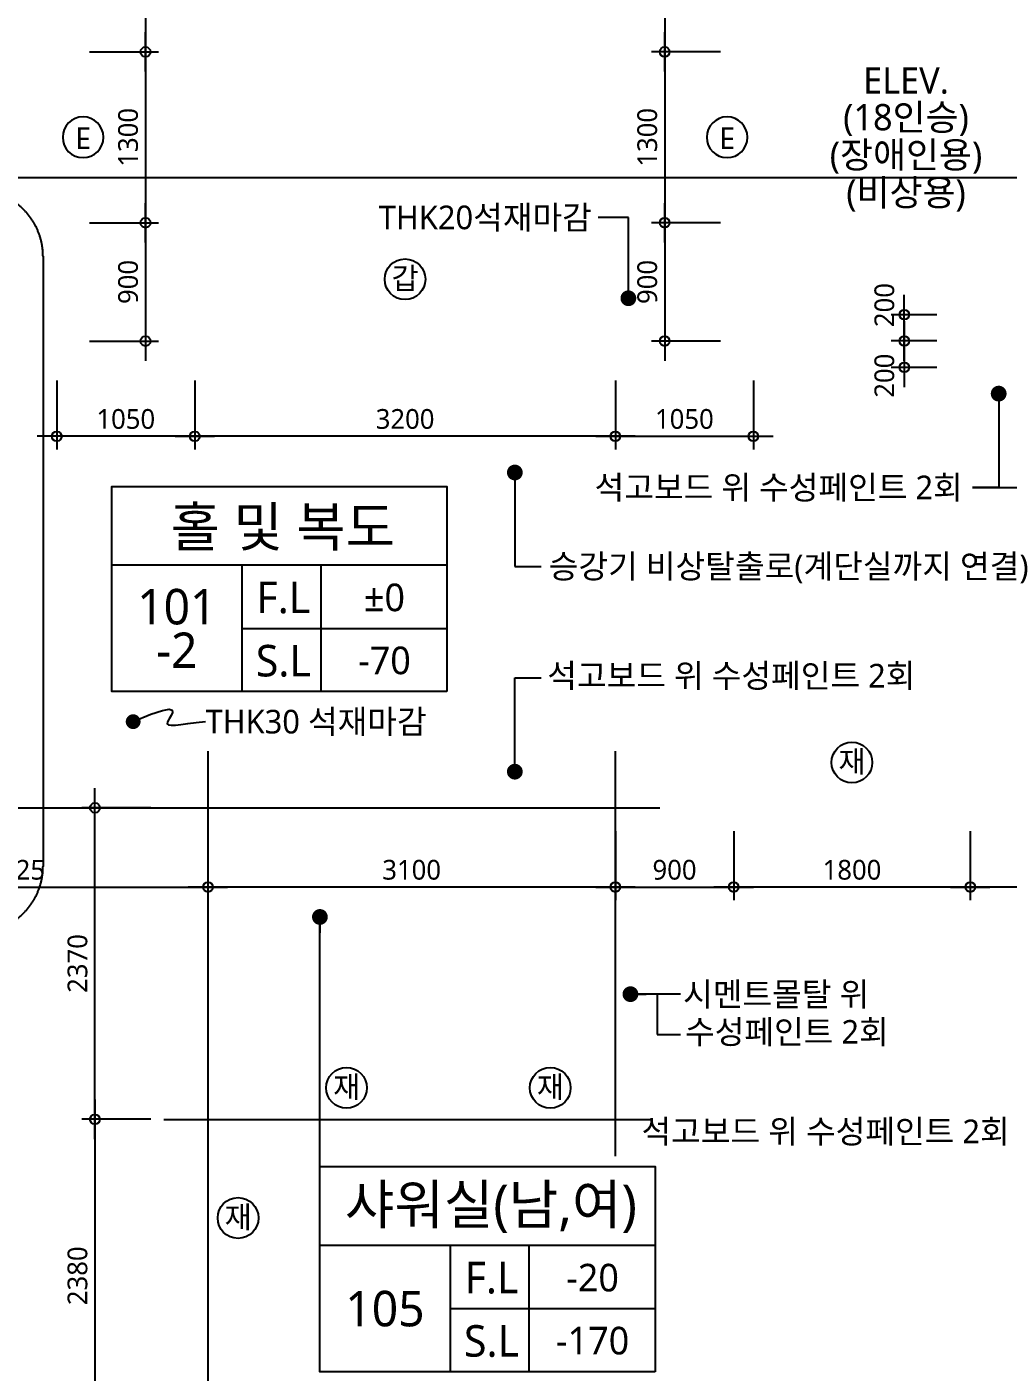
# Model space of a CAD drawing. Header units: millimetres. Extents: x -65167 to 413267, y -17142 to 66587.
# Drawn here: x 36661 to 44126, y 21495 to 31727 of the extents above; entities that cross this region are included whole.
import ezdxf
from ezdxf.enums import TextEntityAlignment as Align

# ---------------------------------------------------------------- set-up
doc = ezdxf.new("R2010")
doc.units = ezdxf.units.MM
doc.header["$LTSCALE"] = 75
doc.header["$MEASUREMENT"] = 0
doc.header["$PDSIZE"] = -10
doc.linetypes.add('CENTER', pattern=[2, 1.25, -0.25, 0.25, -0.25])
doc.linetypes.add('CENTER2', pattern=[1.125, 0.75, -0.125, 0.125, -0.125])
doc.layers.get('0').update_dxf_attribs({"linetype": 'CONTINUOUS'})
doc.layers.get('Defpoints').update_dxf_attribs({"color": 171, "linetype": 'CONTINUOUS'})
for name, color, linetype in [('CEN(ST)', 1, 'CENTER'), ('CG-BEAM', 3, 'CONTINUOUS'), ('LED', 7, 'CONTINUOUS'), ('NDIM', 7, 'CONTINUOUS'), ('TEXT(MIN)', 7, 'CONTINUOUS'), ('TEXT(NOTE小)', 1, 'CONTINUOUS'), ('TEXT(노트)', 7, 'CONTINUOUS'), ('TEXT(실명)', 3, 'CONTINUOUS'), ('TEXT-기입', 6, 'CONTINUOUS'), ('TITLE', 7, 'CONTINUOUS')]:
    doc.layers.add(name, color=color, linetype=linetype)
doc.styles.add('CGS', font='cgse', dxfattribs={"bigfont": 'cgs'})
doc.styles.add('나눔바른고딕', font='NanumBarunGothic.ttf')
doc.dimstyles.new('NDIM 1200', dxfattribs={"dimscale": 75, "dimtxt": 3, "dimasz": 1, "dimexe": 2, "dimexo": 2, "dimgap": 1, "dimtad": 1, "dimdec": 0, "dimdsep": 46, "dimtxsty": 'CGS', "dimblk": 'DOT0', "dimcen": 1, "dimdle": 8, "dimclrd": 256, "dimclre": 256, "dimclrt": 256, "dimadec": 0, "dimazin": 0, "dimtfac": 1, "dimtdec": 0, "dimtix": 1, "dimtmove": 2, "dimatfit": 3, "dimldrblk": 'DOT0', "dimfxl": 1, "dimtolj": 1, "dimtzin": 0, "dimlwd": -1, "dimlwe": -1, "dimarcsym": 0})

# ---------------------------------------------------------------- blocks, each defined once
blk = doc.blocks.new('A$C51E23882')
at = {"layer": 'TITLE'}
blk.add_lwpolyline([(8500, 0), (0, 0), (0, 5200), (8500, 5200)], close=True, dxfattribs=at)
for points in [[(8500, 3200), (0, 3200)], [(3300, 3200), (3300, 0)], [(5300, 3200), (5300, 0)], [(3300, 1600), (8500, 1600)]]:
    blk.add_lwpolyline(points, dxfattribs=at)
at = {"layer": 'TITLE', "style": '나눔바른고딕'}
for s, p in [('F.L', (4352, 2378)), ('S.L', (4352, 778))]:
    blk.add_text(s, height=800, dxfattribs=at).set_placement(p, align=Align.MIDDLE)
blk = doc.blocks.new('DOT0')
blk.add_line((-3, 0), (3, 0))
at = {"color": 6}
blk.add_circle((0, 0), 0.75, dxfattribs=at)
blk = doc.blocks.new('*D66')
at = {"layer": 'Defpoints', "color": 0, "ltscale": 0.4, "transparency": 16777216}
for p in [(42038, 25709), (43838, 25709), (42038, 25184)]:
    blk.add_point(p, dxfattribs=at)
at = {"layer": 'NDIM', "ltscale": 0.4, "transparency": 16777216}
for p, q in [((42038, 25609), (42038, 25084)), ((43838, 25609), (43838, 25084)), ((43788, 25184), (42088, 25184))]:
    blk.add_line(p, q, dxfattribs=at)
at = {"layer": 'NDIM', "ltscale": 0.4, "transparency": 16777216, "xscale": 50, "yscale": 50, "zscale": 50, "rotation": 180}
blk.add_blockref('DOT0', (42038, 25184), dxfattribs=at)
at = {"layer": 'NDIM', "ltscale": 0.4, "transparency": 16777216, "xscale": 50, "yscale": 50, "zscale": 50}
blk.add_blockref('DOT0', (43838, 25184), dxfattribs=at)
at = {"layer": 'NDIM', "ltscale": 0.4, "transparency": 16777216, "insert": (42938, 25315), "char_height": 150, "attachment_point": 5, "style": '나눔바른고딕'}
blk.add_mtext('\\A1;1800', dxfattribs=at)
blk = doc.blocks.new('*D67')
at = {"layer": 'Defpoints', "color": 0, "ltscale": 0.4, "transparency": 16777216}
for p in [(43838, 25709), (45338, 25709), (43838, 25184)]:
    blk.add_point(p, dxfattribs=at)
at = {"layer": 'NDIM', "ltscale": 0.4, "transparency": 16777216}
for p, q in [((43838, 25609), (43838, 25084)), ((45338, 25609), (45338, 25084)), ((45288, 25184), (43888, 25184))]:
    blk.add_line(p, q, dxfattribs=at)
at = {"layer": 'NDIM', "ltscale": 0.4, "transparency": 16777216, "xscale": 50, "yscale": 50, "zscale": 50, "rotation": 180}
blk.add_blockref('DOT0', (43838, 25184), dxfattribs=at)
at = {"layer": 'NDIM', "ltscale": 0.4, "transparency": 16777216, "xscale": 50, "yscale": 50, "zscale": 50}
blk.add_blockref('DOT0', (45338, 25184), dxfattribs=at)
at = {"layer": 'NDIM', "ltscale": 0.4, "transparency": 16777216, "insert": (44783, 25324), "char_height": 150, "attachment_point": 5, "style": '나눔바른고딕'}
blk.add_mtext('\\A1;1500', dxfattribs=at)
blk = doc.blocks.new('*D179')
at = {"layer": 'Defpoints', "color": 0, "ltscale": 0.4, "transparency": 16777216}
for p in [(37038, 33237), (37038, 31537), (37563, 31537)]:
    blk.add_point(p, dxfattribs=at)
at = {"layer": 'NDIM', "ltscale": 0.4, "transparency": 16777216}
for p, q in [((37138, 33237), (37663, 33237)), ((37563, 33187), (37563, 31587)), ((37138, 31537), (37663, 31537))]:
    blk.add_line(p, q, dxfattribs=at)
at = {"layer": 'NDIM', "ltscale": 0.4, "transparency": 16777216, "xscale": 50, "yscale": 50, "zscale": 50}
for p, rotation in [((37563, 33237), 90), ((37563, 31537), 270)]:
    blk.add_blockref('DOT0', p, dxfattribs=dict(at, rotation=rotation))
at = {"layer": 'NDIM', "ltscale": 0.4, "transparency": 16777216, "insert": (37431, 32387), "char_height": 150, "attachment_point": 5, "rotation": 90, "style": '나눔바른고딕'}
blk.add_mtext('\\A1;1700', dxfattribs=at)
blk = doc.blocks.new('*D180')
at = {"layer": 'Defpoints', "color": 0, "ltscale": 0.4, "transparency": 16777216}
for p in [(37038, 31537), (37038, 30237), (37563, 30237)]:
    blk.add_point(p, dxfattribs=at)
at = {"layer": 'NDIM', "ltscale": 0.4, "transparency": 16777216}
for p, q in [((37138, 31537), (37663, 31537)), ((37563, 31487), (37563, 30287)), ((37138, 30237), (37663, 30237))]:
    blk.add_line(p, q, dxfattribs=at)
at = {"layer": 'NDIM', "ltscale": 0.4, "transparency": 16777216, "xscale": 50, "yscale": 50, "zscale": 50}
for p, rotation in [((37563, 31537), 90), ((37563, 30237), 270)]:
    blk.add_blockref('DOT0', p, dxfattribs=dict(at, rotation=rotation))
at = {"layer": 'NDIM', "ltscale": 0.4, "transparency": 16777216, "insert": (37431, 30887), "char_height": 150, "attachment_point": 5, "rotation": 90, "style": '나눔바른고딕'}
blk.add_mtext('\\A1;1300', dxfattribs=at)
blk = doc.blocks.new('*D181')
at = {"layer": 'Defpoints', "color": 0, "ltscale": 0.4, "transparency": 16777216}
for p in [(37038, 30237), (37038, 29337), (37563, 29337)]:
    blk.add_point(p, dxfattribs=at)
at = {"layer": 'NDIM', "ltscale": 0.4, "transparency": 16777216}
for p, q in [((37138, 30237), (37663, 30237)), ((37563, 30187), (37563, 29387)), ((37138, 29337), (37663, 29337))]:
    blk.add_line(p, q, dxfattribs=at)
at = {"layer": 'NDIM', "ltscale": 0.4, "transparency": 16777216, "xscale": 50, "yscale": 50, "zscale": 50}
for p, rotation in [((37563, 30237), 90), ((37563, 29337), 270)]:
    blk.add_blockref('DOT0', p, dxfattribs=dict(at, rotation=rotation))
at = {"layer": 'NDIM', "ltscale": 0.4, "transparency": 16777216, "insert": (37431, 29787), "char_height": 150, "attachment_point": 5, "rotation": 90, "style": '나눔바른고딕'}
blk.add_mtext('\\A1;900', dxfattribs=at)
blk = doc.blocks.new('*D182')
at = {"layer": 'Defpoints', "color": 0, "ltscale": 0.4, "transparency": 16777216}
for p in [(36888, 29138), (37938, 29138), (36888, 28613)]:
    blk.add_point(p, dxfattribs=at)
at = {"layer": 'NDIM', "ltscale": 0.4, "transparency": 16777216}
for p, q in [((36888, 29038), (36888, 28513)), ((37938, 29038), (37938, 28513)), ((37888, 28613), (36938, 28613))]:
    blk.add_line(p, q, dxfattribs=at)
at = {"layer": 'NDIM', "ltscale": 0.4, "transparency": 16777216, "xscale": 50, "yscale": 50, "zscale": 50, "rotation": 180}
blk.add_blockref('DOT0', (36888, 28613), dxfattribs=at)
at = {"layer": 'NDIM', "ltscale": 0.4, "transparency": 16777216, "xscale": 50, "yscale": 50, "zscale": 50}
blk.add_blockref('DOT0', (37938, 28613), dxfattribs=at)
at = {"layer": 'NDIM', "ltscale": 0.4, "transparency": 16777216, "insert": (37413, 28744), "char_height": 150, "attachment_point": 5, "style": '나눔바른고딕'}
blk.add_mtext('\\A1;1050', dxfattribs=at)
blk = doc.blocks.new('*D183')
at = {"layer": 'Defpoints', "color": 0, "ltscale": 0.4, "transparency": 16777216}
for p in [(37938, 29138), (41138, 29138), (37938, 28613)]:
    blk.add_point(p, dxfattribs=at)
at = {"layer": 'NDIM', "ltscale": 0.4, "transparency": 16777216}
for p, q in [((37938, 29038), (37938, 28513)), ((41138, 29038), (41138, 28513)), ((41088, 28613), (37988, 28613))]:
    blk.add_line(p, q, dxfattribs=at)
at = {"layer": 'NDIM', "ltscale": 0.4, "transparency": 16777216, "xscale": 50, "yscale": 50, "zscale": 50, "rotation": 180}
blk.add_blockref('DOT0', (37938, 28613), dxfattribs=at)
at = {"layer": 'NDIM', "ltscale": 0.4, "transparency": 16777216, "xscale": 50, "yscale": 50, "zscale": 50}
blk.add_blockref('DOT0', (41138, 28613), dxfattribs=at)
at = {"layer": 'NDIM', "ltscale": 0.4, "transparency": 16777216, "insert": (39538, 28744), "char_height": 150, "attachment_point": 5, "style": '나눔바른고딕'}
blk.add_mtext('\\A1;3200', dxfattribs=at)
blk = doc.blocks.new('*D184')
at = {"layer": 'Defpoints', "color": 0, "ltscale": 0.4, "transparency": 16777216}
for p in [(41138, 29138), (42188, 29138), (42188, 28613)]:
    blk.add_point(p, dxfattribs=at)
at = {"layer": 'NDIM', "ltscale": 0.4, "transparency": 16777216}
for p, q in [((41138, 29038), (41138, 28513)), ((42188, 29038), (42188, 28513)), ((41188, 28613), (42138, 28613))]:
    blk.add_line(p, q, dxfattribs=at)
at = {"layer": 'NDIM', "ltscale": 0.4, "transparency": 16777216, "xscale": 50, "yscale": 50, "zscale": 50, "rotation": 180}
blk.add_blockref('DOT0', (41138, 28613), dxfattribs=at)
at = {"layer": 'NDIM', "ltscale": 0.4, "transparency": 16777216, "xscale": 50, "yscale": 50, "zscale": 50}
blk.add_blockref('DOT0', (42188, 28613), dxfattribs=at)
at = {"layer": 'NDIM', "ltscale": 0.4, "transparency": 16777216, "insert": (41663, 28744), "char_height": 150, "attachment_point": 5, "style": '나눔바른고딕'}
blk.add_mtext('\\A1;1050', dxfattribs=at)
blk = doc.blocks.new('E')
at = {"layer": 'TEXT(NOTE小)'}
blk.add_circle((287, -86), 155, dxfattribs=at)
at = {"layer": 'TEXT(NOTE小)', "style": '나눔바른고딕'}
blk.add_text('E', height=165, dxfattribs=at).set_placement((288, -79), align=Align.MIDDLE_CENTER)
blk = doc.blocks.new('*D195')
at = {"layer": 'Defpoints', "color": 0, "ltscale": 0.4, "transparency": 16777216}
for p in [(42038, 33237), (41513, 31537), (42038, 31537)]:
    blk.add_point(p, dxfattribs=at)
at = {"layer": 'NDIM', "ltscale": 0.4, "transparency": 16777216}
for p, q in [((41938, 33237), (41413, 33237)), ((41513, 33187), (41513, 31587)), ((41938, 31537), (41413, 31537))]:
    blk.add_line(p, q, dxfattribs=at)
at = {"layer": 'NDIM', "ltscale": 0.4, "transparency": 16777216, "xscale": 50, "yscale": 50, "zscale": 50}
for p, rotation in [((41513, 33237), 90), ((41513, 31537), 270)]:
    blk.add_blockref('DOT0', p, dxfattribs=dict(at, rotation=rotation))
at = {"layer": 'NDIM', "ltscale": 0.4, "transparency": 16777216, "insert": (41381, 32387), "char_height": 150, "attachment_point": 5, "rotation": 90, "style": '나눔바른고딕'}
blk.add_mtext('\\A1;1700', dxfattribs=at)
blk = doc.blocks.new('*D196')
at = {"layer": 'Defpoints', "color": 0, "ltscale": 0.4, "transparency": 16777216}
for p in [(42038, 31537), (41513, 30237), (42038, 30237)]:
    blk.add_point(p, dxfattribs=at)
at = {"layer": 'NDIM', "ltscale": 0.4, "transparency": 16777216}
for p, q in [((41938, 31537), (41413, 31537)), ((41513, 31487), (41513, 30287)), ((41938, 30237), (41413, 30237))]:
    blk.add_line(p, q, dxfattribs=at)
at = {"layer": 'NDIM', "ltscale": 0.4, "transparency": 16777216, "xscale": 50, "yscale": 50, "zscale": 50}
for p, rotation in [((41513, 31537), 90), ((41513, 30237), 270)]:
    blk.add_blockref('DOT0', p, dxfattribs=dict(at, rotation=rotation))
at = {"layer": 'NDIM', "ltscale": 0.4, "transparency": 16777216, "insert": (41381, 30887), "char_height": 150, "attachment_point": 5, "rotation": 90, "style": '나눔바른고딕'}
blk.add_mtext('\\A1;1300', dxfattribs=at)
blk = doc.blocks.new('*D197')
at = {"layer": 'Defpoints', "color": 0, "ltscale": 0.4, "transparency": 16777216}
for p in [(42038, 30237), (41513, 29337), (42038, 29337)]:
    blk.add_point(p, dxfattribs=at)
at = {"layer": 'NDIM', "ltscale": 0.4, "transparency": 16777216}
for p, q in [((41938, 30237), (41413, 30237)), ((41513, 30187), (41513, 29387)), ((41938, 29337), (41413, 29337))]:
    blk.add_line(p, q, dxfattribs=at)
at = {"layer": 'NDIM', "ltscale": 0.4, "transparency": 16777216, "xscale": 50, "yscale": 50, "zscale": 50}
for p, rotation in [((41513, 30237), 90), ((41513, 29337), 270)]:
    blk.add_blockref('DOT0', p, dxfattribs=dict(at, rotation=rotation))
at = {"layer": 'NDIM', "ltscale": 0.4, "transparency": 16777216, "insert": (41381, 29787), "char_height": 150, "attachment_point": 5, "rotation": 90, "style": '나눔바른고딕'}
blk.add_mtext('\\A1;900', dxfattribs=at)
blk = doc.blocks.new('갑종방화문표기')
at = {"layer": 'TEXT(NOTE小)'}
blk.add_circle((0, 0), 150, dxfattribs=at)
at = {"layer": 'TEXT(NOTE小)', "style": '나눔바른고딕'}
blk.add_text('갑', height=160.1, dxfattribs=at).set_placement((0.8, 7), align=Align.MIDDLE_CENTER)
blk = doc.blocks.new('*D452')
at = {"layer": 'Defpoints', "color": 0, "ltscale": 0.4, "transparency": 16777216}
for p in [(43336, 29538), (43683, 29538), (43683, 29338)]:
    blk.add_point(p, dxfattribs=at)
at = {"layer": 'NDIM', "ltscale": 0.4, "transparency": 16777216}
for p, q in [((43583, 29538), (43236, 29538)), ((43336, 29388), (43336, 29488)), ((43583, 29338), (43236, 29338))]:
    blk.add_line(p, q, dxfattribs=at)
at = {"layer": 'NDIM', "ltscale": 0.4, "transparency": 16777216, "xscale": 50, "yscale": 50, "zscale": 50}
for p, rotation in [((43336, 29538), 90), ((43336, 29338), 270)]:
    blk.add_blockref('DOT0', p, dxfattribs=dict(at, rotation=rotation))
at = {"layer": 'NDIM', "ltscale": 0.4, "transparency": 16777216, "insert": (43185, 29611), "char_height": 150, "attachment_point": 5, "rotation": 90, "style": '나눔바른고딕'}
blk.add_mtext('\\A1;200', dxfattribs=at)
blk = doc.blocks.new('*D453')
at = {"layer": 'Defpoints', "color": 0, "ltscale": 0.4, "transparency": 16777216}
for p in [(43683, 29338), (43336, 29137), (43683, 29137)]:
    blk.add_point(p, dxfattribs=at)
at = {"layer": 'NDIM', "ltscale": 0.4, "transparency": 16777216}
for p, q in [((43583, 29338), (43236, 29338)), ((43336, 29288), (43336, 29187)), ((43583, 29137), (43236, 29137))]:
    blk.add_line(p, q, dxfattribs=at)
at = {"layer": 'NDIM', "ltscale": 0.4, "transparency": 16777216, "xscale": 50, "yscale": 50, "zscale": 50}
for p, rotation in [((43336, 29338), 90), ((43336, 29137), 270)]:
    blk.add_blockref('DOT0', p, dxfattribs=dict(at, rotation=rotation))
at = {"layer": 'NDIM', "ltscale": 0.4, "transparency": 16777216, "insert": (43185, 29074), "char_height": 150, "attachment_point": 5, "rotation": 90, "style": '나눔바른고딕'}
blk.add_mtext('\\A1;200', dxfattribs=at)
blk = doc.blocks.new('*D468')
at = {"layer": 'Defpoints', "color": 0, "ltscale": 0.4, "transparency": 16777216}
for p in [(41138, 25709), (42038, 25709), (42038, 25184)]:
    blk.add_point(p, dxfattribs=at)
at = {"layer": 'NDIM', "ltscale": 0.4, "transparency": 16777216}
for p, q in [((41138, 25609), (41138, 25084)), ((42038, 25609), (42038, 25084)), ((41188, 25184), (41988, 25184))]:
    blk.add_line(p, q, dxfattribs=at)
at = {"layer": 'NDIM', "ltscale": 0.4, "transparency": 16777216, "xscale": 50, "yscale": 50, "zscale": 50, "rotation": 180}
blk.add_blockref('DOT0', (41138, 25184), dxfattribs=at)
at = {"layer": 'NDIM', "ltscale": 0.4, "transparency": 16777216, "xscale": 50, "yscale": 50, "zscale": 50}
blk.add_blockref('DOT0', (42038, 25184), dxfattribs=at)
at = {"layer": 'NDIM', "ltscale": 0.4, "transparency": 16777216, "insert": (41588, 25315), "char_height": 150, "attachment_point": 5, "style": '나눔바른고딕'}
blk.add_mtext('\\A1;900', dxfattribs=at)
blk = doc.blocks.new('_Dot')
at = {"color": 0, "linetype": 'ByBlock', "lineweight": -2}
blk.add_line((-0.5, 0), (-1, 0), dxfattribs=at)
at = {"color": 0, "linetype": 'ByBlock', "const_width": 0.5}
blk.add_lwpolyline([(-0.25, 0, 1), (0.25, 0, 1)], format="xyb", close=True, dxfattribs=at)
blk = doc.blocks.new('*D664')
at = {"layer": 'Defpoints', "color": 0, "ltscale": 0.4, "transparency": 16777216}
for p in [(37178, 25787), (37703, 25787), (37703, 23418)]:
    blk.add_point(p, dxfattribs=at)
at = {"layer": 'NDIM', "ltscale": 0.4, "transparency": 16777216}
for p, q in [((37603, 25787), (37078, 25787)), ((37178, 23468), (37178, 25737)), ((37603, 23418), (37078, 23418))]:
    blk.add_line(p, q, dxfattribs=at)
at = {"layer": 'NDIM', "ltscale": 0.4, "transparency": 16777216, "xscale": 50, "yscale": 50, "zscale": 50}
for p, rotation in [((37178, 25787), 90), ((37178, 23418), 270)]:
    blk.add_blockref('DOT0', p, dxfattribs=dict(at, rotation=rotation))
at = {"layer": 'NDIM', "ltscale": 0.4, "transparency": 16777216, "insert": (37046, 24603), "char_height": 150, "attachment_point": 5, "rotation": 90, "style": '나눔바른고딕'}
blk.add_mtext('\\A1;2370', dxfattribs=at)
blk = doc.blocks.new('*D665')
at = {"layer": 'Defpoints', "color": 0, "ltscale": 0.4, "transparency": 16777216}
for p in [(37703, 23418), (37178, 21038), (37703, 21038)]:
    blk.add_point(p, dxfattribs=at)
at = {"layer": 'NDIM', "ltscale": 0.4, "transparency": 16777216}
for p, q in [((37603, 23418), (37078, 23418)), ((37178, 23368), (37178, 21088)), ((37603, 21038), (37078, 21038))]:
    blk.add_line(p, q, dxfattribs=at)
at = {"layer": 'NDIM', "ltscale": 0.4, "transparency": 16777216, "xscale": 50, "yscale": 50, "zscale": 50}
for p, rotation in [((37178, 23418), 90), ((37178, 21038), 270)]:
    blk.add_blockref('DOT0', p, dxfattribs=dict(at, rotation=rotation))
at = {"layer": 'NDIM', "ltscale": 0.4, "transparency": 16777216, "insert": (37046, 22228), "char_height": 150, "attachment_point": 5, "rotation": 90, "style": '나눔바른고딕'}
blk.add_mtext('\\A1;2380', dxfattribs=at)
blk = doc.blocks.new('*D667')
at = {"layer": 'Defpoints', "color": 0, "ltscale": 0.4, "transparency": 16777216}
for p in [(38038, 25509), (41138, 25512), (38038, 25184)]:
    blk.add_point(p, dxfattribs=at)
at = {"layer": 'NDIM', "ltscale": 0.4, "transparency": 16777216}
for p, q in [((38038, 25409), (38038, 25084)), ((41138, 25412), (41138, 25084)), ((41088, 25184), (38088, 25184))]:
    blk.add_line(p, q, dxfattribs=at)
at = {"layer": 'NDIM', "ltscale": 0.4, "transparency": 16777216, "xscale": 50, "yscale": 50, "zscale": 50, "rotation": 180}
blk.add_blockref('DOT0', (38038, 25184), dxfattribs=at)
at = {"layer": 'NDIM', "ltscale": 0.4, "transparency": 16777216, "xscale": 50, "yscale": 50, "zscale": 50}
blk.add_blockref('DOT0', (41138, 25184), dxfattribs=at)
at = {"layer": 'NDIM', "ltscale": 0.4, "transparency": 16777216, "insert": (39588, 25315), "char_height": 150, "attachment_point": 5, "style": '나눔바른고딕'}
blk.add_mtext('\\A1;3100', dxfattribs=at)
blk = doc.blocks.new('*D668')
at = {"layer": 'Defpoints', "color": 0, "ltscale": 0.4, "transparency": 16777216}
for p in [(35113, 25511), (38038, 25509), (38038, 25184)]:
    blk.add_point(p, dxfattribs=at)
at = {"layer": 'NDIM', "ltscale": 0.4, "transparency": 16777216}
for p, q in [((35113, 25411), (35113, 25084)), ((38038, 25409), (38038, 25084)), ((35163, 25184), (37988, 25184))]:
    blk.add_line(p, q, dxfattribs=at)
at = {"layer": 'NDIM', "ltscale": 0.4, "transparency": 16777216, "xscale": 50, "yscale": 50, "zscale": 50, "rotation": 180}
blk.add_blockref('DOT0', (35113, 25184), dxfattribs=at)
at = {"layer": 'NDIM', "ltscale": 0.4, "transparency": 16777216, "xscale": 50, "yscale": 50, "zscale": 50}
blk.add_blockref('DOT0', (38038, 25184), dxfattribs=at)
at = {"layer": 'NDIM', "ltscale": 0.4, "transparency": 16777216, "insert": (36575, 25315), "char_height": 150, "attachment_point": 5, "style": '나눔바른고딕'}
blk.add_mtext('\\A1;2925', dxfattribs=at)
blk = doc.blocks.new('재료분리대표기')
at = {"layer": 'TEXT(NOTE小)'}
blk.add_circle((0, 0), 155, dxfattribs=at)
at = {"layer": 'TEXT(NOTE小)', "style": '나눔바른고딕'}
blk.add_text('재', height=165, dxfattribs=at).set_placement((1, 7), align=Align.MIDDLE_CENTER)

msp = doc.modelspace()

# ---------------------------------------------------------------- linework, layer by layer
at = {"ltscale": 10000}
for p, q in [((43854.3, 28223.9), (44937.5, 28223.9)), ((38889.9, 22930.7), (38889.9, 24957)), ((41632.2, 24369.7), (41252.5, 24369.7)), ((41455.6, 24369.7), (41455.6, 24062.9)), ((41455.6, 24062.9), (41632.9, 24062.9))]:
    msp.add_line(p, q, dxfattribs=at)
at = {"layer": 'CEN(ST)', "ltscale": 10000}
for p, q in [((38037.5, 26219), (38037.5, 19618.1)), ((41137.5, 26219), (41137.5, 23138.8)), ((31337.5, 25787.5), (41477.1, 25787.5)), ((37702.6, 23417.5), (41421.5, 23417.5))]:
    msp.add_line(p, q, dxfattribs=at)
at = {"layer": 'CG-BEAM', "linetype": 'CENTER2', "ltscale": 10000}
msp.add_lwpolyline([(30434.3, 29983, -0.4142136), (30934.3, 30483), (36283.1, 30483, -0.4142136), (36783.1, 29983), (36783.1, 25340.9, -0.4142136), (36283.1, 24840.9), (30934.3, 24840.9, -0.4142136), (30434.3, 25340.9)], format="xyb", close=True, dxfattribs=at)
at = {"layer": 'Defpoints'}
msp.add_line((47612.4, 30579.1), (32387.5, 30579.1), dxfattribs=at)
at = {"layer": 'LED'}
msp.add_lwpolyline([(37469.1, 26442.5), (37603, 26498.3), (37691.8, 26528.4), (37743.5, 26537.7), (37766.3, 26530.9), (37768.2, 26513), (37757.4, 26488.7), (37742.1, 26463), (37730.2, 26440.6), (37728.6, 26425.5), (37738.3, 26417.3), (37759.1, 26414.8), (37790.7, 26416.6), (37832.9, 26421.6), (37885.5, 26428.4), (37948, 26435.8), (38020.4, 26442.5)], dxfattribs=at)
at = {"layer": 'LED', "const_width": 56.2}
msp.add_lwpolyline([(37469.1, 26470.6, -1), (37469.1, 26414.3, -1)], format="xyb", close=True, dxfattribs=at)

# ---------------------------------------------------------------- block references
for name, p, xscale, yscale, zscale in [('갑종방화문표기', (39537.5, 29807.3), 1.030731055544951, 1.030731055544951, 1.030731055544951), ('A$C51E23882', (37306.3, 26672.3), 0.3, 0.3, 0.3), ('A$C51E23882', (38889.9, 21498.4), 0.3, 0.3, 0.3)]:
    msp.add_blockref(name, p, dxfattribs=dict(xscale=xscale, yscale=yscale, zscale=zscale))
at = {"layer": 'CEN(ST)', "xscale": -1, "rotation": 180}
for p in [(36800.8, 30801.3), (41700.8, 30801.3)]:
    msp.add_blockref('E', p, dxfattribs=at)
at = {"layer": 'NDIM', "ltscale": 10000, "xscale": -120, "yscale": 120, "zscale": 120, "rotation": 270}
msp.add_blockref('_Dot', (38889.9, 24957), dxfattribs=at)
at = {"layer": 'NDIM', "ltscale": 10000, "xscale": -120, "yscale": 120, "zscale": 120}
msp.add_blockref('_Dot', (41252.5, 24369.7), dxfattribs=at)
at = {"layer": 'TEXT(NOTE小)'}
for p in [(42937.5, 26132.1), (39092.5, 23657.1), (40642.5, 23657.1), (38267.1, 22667.5)]:
    msp.add_blockref('재료분리대표기', p, dxfattribs=at)

# ---------------------------------------------------------------- texts
at = {"layer": 'TEXT(MIN)', "style": '나눔바른고딕'}
for s, p in [('THK20석재마감', (40959.3, 30277.8)), ('석고보드 위 수성페인트 2회', (43781.1, 28223.9)), ('석고보드 위 수성페인트 2회', (43421, 26792.1)), ('시멘트몰탈 위 ', (43130.3, 24369.7)), ('수성페인트 2회', (43217.8, 24082.9)), ('석고보드 위 수성페인트 2회', (44138.2, 23326.2))]:
    msp.add_text(s, height=180, dxfattribs=at).set_placement(p, align=Align.MIDDLE_RIGHT)
for s, p in [('승강기 비상탈출로(계단실까지 연결)', (40631.2, 27623.9)), ('THK30 석재마감', (38020.4, 26442.5))]:
    msp.add_text(s, height=180, dxfattribs=at).set_placement(p, align=Align.MIDDLE_LEFT)
at = {"layer": 'TEXT(노트)', "style": '나눔바른고딕'}
for s, p in [('ELEV.', (43349.2, 31317.5)), ('(18인승)', (43349.2, 31030.8)), ('(장애인용)', (43349.2, 30744.2)), ('(비상용)', (43349.2, 30457.5))]:
    msp.add_text(s, height=200, dxfattribs=at).set_placement(p, align=Align.MIDDLE)
at = {"layer": 'TEXT(실명)', "style": '나눔바른고딕'}
for s, p in [('홀 및 복도', (38607.6, 27930.5)), ('샤워실(남,여)', (40191.2, 22756.7))]:
    msp.add_text(s, height=300, dxfattribs=at).set_placement(p, align=Align.MIDDLE)
at = {"layer": 'TEXT-기입', "style": '나눔바른고딕'}
for s, height, p in [('101', 270, (37801.3, 27317.3)), ('±0', 210, (39380.9, 27387.7)), ('-2', 270, (37801.3, 26987.3)), ('-70', 210, (39381.2, 26908.6)), ('-20', 210, (40964.5, 22213.9)), ('105', 270, (39384.9, 21978.4)), ('-170', 210, (40964.7, 21734.8))]:
    msp.add_text(s, height=height, dxfattribs=at).set_placement(p, align=Align.MIDDLE)

# ---------------------------------------------------------------- dimensions: what is measured, and where the dimension line sits
at = {"layer": 'NDIM', "ltscale": 0.4}
for base, p1, p2, angle, picture, middle in [((37562.5, 31537.5), (37037.5, 33237.5), (37037.5, 31537.5), 270, '*D179', (37431.1, 32387.5)), ((41512.5, 31537.5), (42037.5, 33237.5), (42037.5, 31537.5), 90, '*D195', (41381.1, 32387.5)), ((37562.5, 30237.5), (37037.5, 31537.5), (37037.5, 30237.5), 270, '*D180', (37430.9, 30887.5)), ((41512.5, 30237.5), (42037.5, 31537.5), (42037.5, 30237.5), 90, '*D196', (41380.9, 30887.5)), ((37562.5, 29337.5), (37037.5, 30237.5), (37037.5, 29337.5), 270, '*D181', (37430.9, 29787.5)), ((41512.5, 29337.5), (42037.5, 30237.5), (42037.5, 29337.5), 90, '*D197', (41380.9, 29787.5)), ((36887.5, 28612.5), (37937.5, 29137.5), (36887.5, 29137.5), 180, '*D182', (37412.5, 28743.9)), ((37937.5, 28612.5), (41137.5, 29137.5), (37937.5, 29137.5), 180, '*D183', (39537.5, 28744.1)), ((37177.6, 25787.5), (37702.6, 23417.5), (37702.6, 25787.5), 270, '*D664', (37046, 24602.5)), ((42037.5, 25183.9), (41137.5, 25708.9), (42037.5, 25708.9), 0, '*D468', (41587.5, 25315.4)), ((42037.5, 25183.9), (43837.5, 25708.9), (42037.5, 25708.9), 180, '*D66', (42937.5, 25315.3)), ((38037.5, 25183.9), (41137.5, 25511.6), (38037.5, 25509), 180, '*D667', (39587.5, 25315.4)), ((37177.6, 21037.5), (37702.6, 23417.5), (37702.6, 21037.5), 90, '*D665', (37046, 22227.5))]:
    dim = msp.add_linear_dim(base=base, p1=p1, p2=p2, angle=angle, dimstyle='NDIM 1200', override={"dimscale": 50, "dimtxsty": '나눔바른고딕'}, dxfattribs=at)
    dim.commit()
    dim.dimension.update_dxf_attribs({"geometry": picture, "text_midpoint": middle})
for base, p1, p2, angle, picture, middle in [((43335.9, 29537.5), (43683.3, 29337.5), (43683.3, 29537.5), 90, '*D452', (43185, 29611)), ((43335.9, 29137.5), (43683.3, 29337.5), (43683.3, 29137.5), 270, '*D453', (43185, 29074.3)), ((43837.5, 25183.9), (45337.5, 25708.9), (43837.5, 25708.9), 180, '*D67', (44783.4, 25324))]:
    dim = msp.add_linear_dim(base=base, p1=p1, p2=p2, angle=angle, dimstyle='NDIM 1200', override={"dimscale": 50, "dimtxsty": '나눔바른고딕'}, dxfattribs=at)
    dim.commit()
    dim.dimension.update_dxf_attribs({"geometry": picture, "text_midpoint": middle, "dimtype": 160})
for base, p1, p2, picture, middle in [((42187.5, 28612.5), (41137.5, 29137.5), (42187.5, 29137.5), '*D184', (41662.5, 28743.9)), ((38037.5, 25183.9), (35112.5, 25511.3), (38037.5, 25509), '*D668', (36575, 25315.1))]:
    dim = msp.add_linear_dim(base=base, p1=p1, p2=p2, dimstyle='NDIM 1200', override={"dimscale": 50, "dimtxsty": '나눔바른고딕'}, dxfattribs=at)
    dim.commit()
    dim.dimension.update_dxf_attribs({"geometry": picture, "text_midpoint": middle})

# ---------------------------------------------------------------- leaders
at = {"layer": 'NDIM', "ltscale": 10000}
for points in [[(41236.9, 29662.9), (41236.9, 30277.8), (41005.9, 30277.8)], [(44054.3, 28937.5), (44054.3, 28223.9), (43854.3, 28223.9)], [(40372.9, 28337.5), (40372.9, 27623.9), (40572.9, 27623.9)], [(40372.9, 26062.2), (40372.9, 26775.8), (40572.9, 26775.8)]]:
    msp.add_leader(points, dimstyle='NDIM 1200', override={"dimscale": 120, "dimasz": 1, "dimgap": 1, "dimtad": 0, "dimldrblk": 'Dot'}, dxfattribs=at)

doc.saveas('drawing.dxf')
